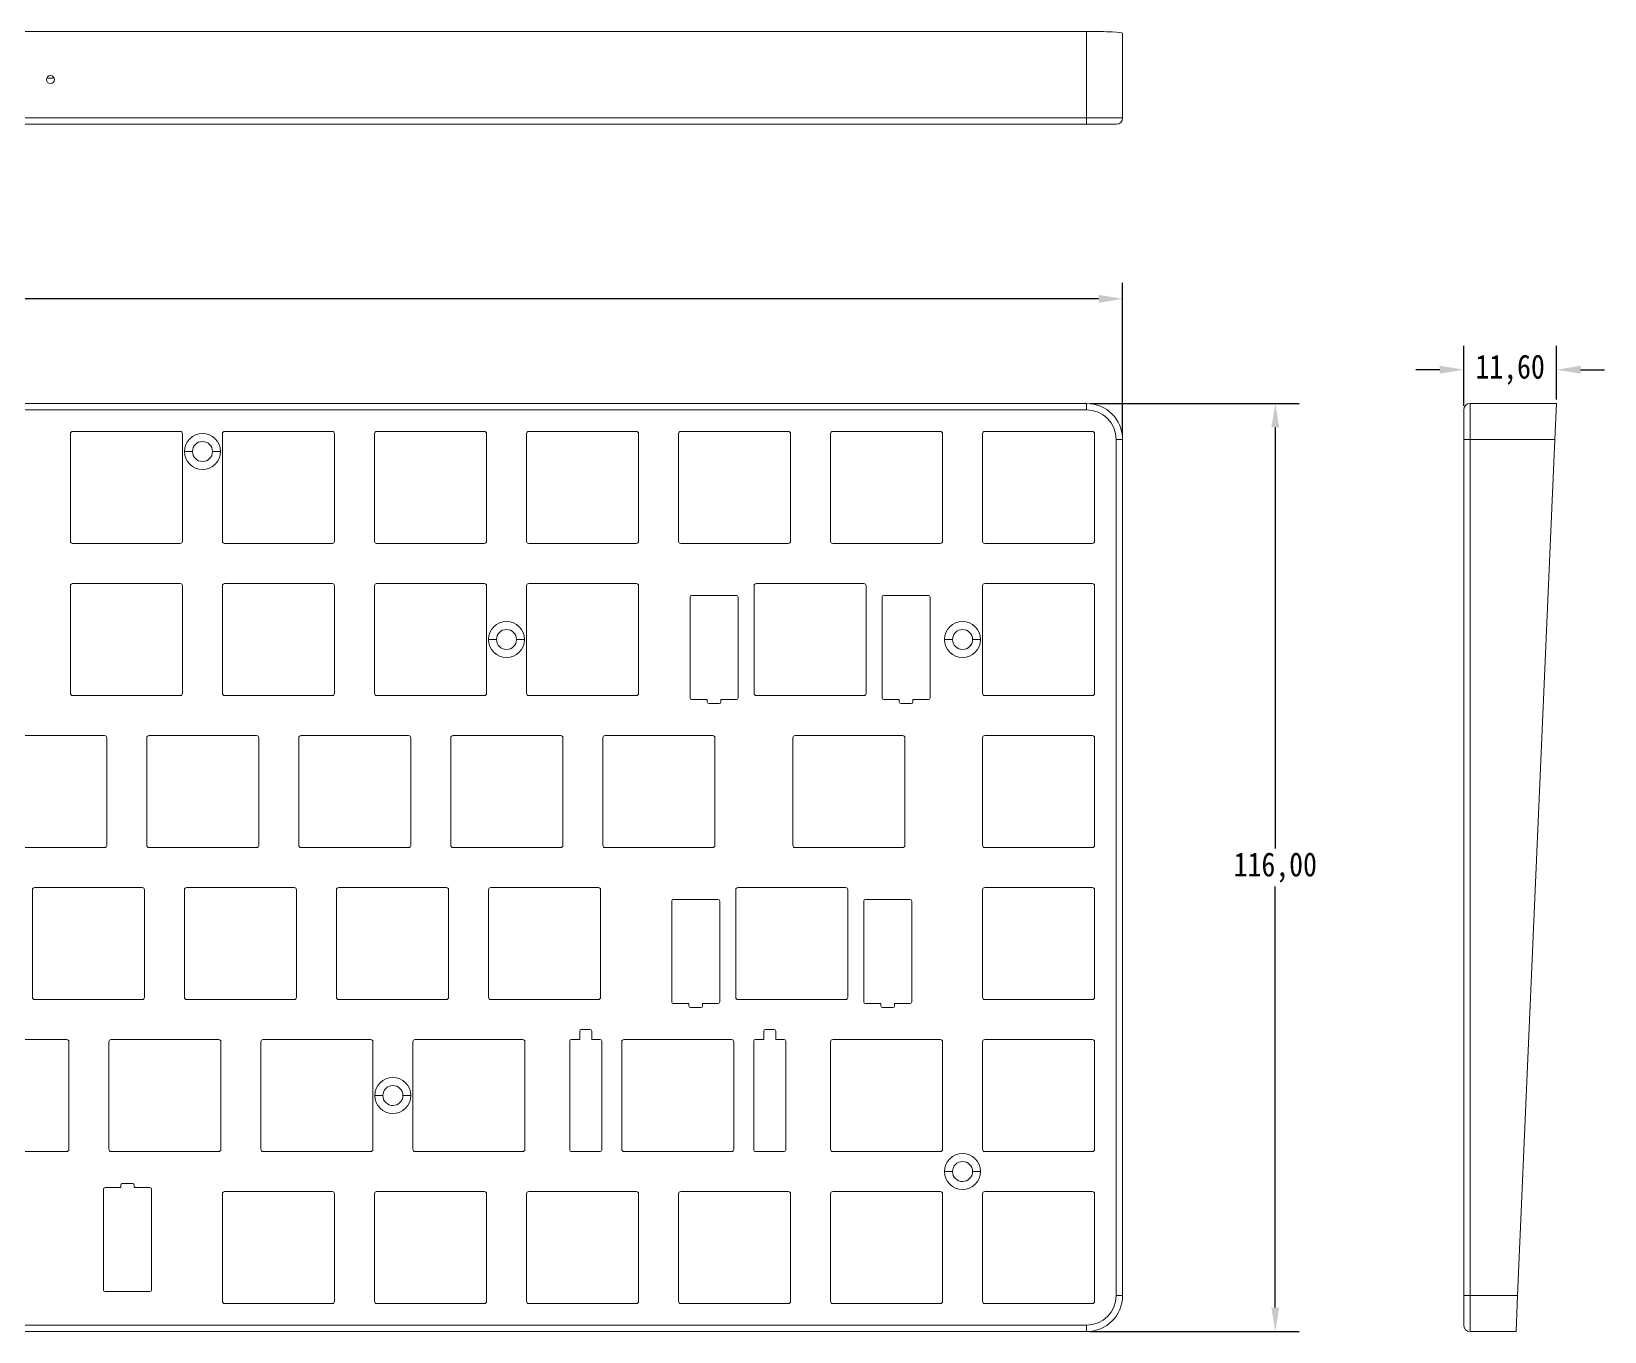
# Model space of a CAD drawing. Header units: millimetres. Extents: x 4517 to 4922, y 757 to 1111.
# Drawn here: x 4725.3 to 4921.9, y 948.9 to 1111.4 of the extents above; entities that cross this region are included whole.
import ezdxf

# ---------------------------------------------------------------- set-up
doc = ezdxf.new("R2010")
doc.units = ezdxf.units.MM
doc.header["$LTSCALE"] = 30.734
doc.header["$PDMODE"] = 3
doc.header["$PDSIZE"] = 8
doc.layers.get('0').update_dxf_attribs({"linetype": 'CONTINUOUS'})
doc.layers.get('Defpoints').update_dxf_attribs({"linetype": 'CONTINUOUS'})
doc.layers.add('1', color=7, linetype='CONTINUOUS', true_color=0xffffff)
doc.styles.get("Standard").update_dxf_attribs({"font": 'txt', "width": 0.85})
doc.dimstyles.new('副本STANDARD', dxfattribs={"dimtxt": 1, "dimasz": 3, "dimexe": 2, "dimexo": 0.5, "dimtad": 0, "dimtih": 1, "dimtoh": 1, "dimzin": 0, "dimtxsty": 'Standard', "dimcen": 2, "dimadec": 0, "dimazin": 0, "dimtp": 0.01, "dimtm": 0.01, "dimtfac": 1, "dimtofl": 0, "dimtmove": 0, "dimatfit": 3, "dimfxl": 1, "dimtolj": 1, "dimtzin": 0, "dimarcsym": 0})

# ---------------------------------------------------------------- blocks, each defined once
blk = doc.blocks.new('*D75')
at = {"color": 0, "lineweight": -2, "transparency": 16777216}
for p, q in [((4555.67, 1060.94), (4555.67, 1080.02)), ((4861.67, 1060.94), (4861.67, 1080.02)), ((4558.67, 1078.02), (4702.1, 1078.02)), ((4858.67, 1078.02), (4715.25, 1078.02))]:
    blk.add_line(p, q, dxfattribs=at)
at = {"color": 0, "transparency": 16777216}
for points in [[(4558.67, 1078.52), (4558.67, 1077.52), (4555.67, 1078.02)], [(4858.67, 1078.52), (4858.67, 1077.52), (4861.67, 1078.02)]]:
    blk.add_solid(points, dxfattribs=at)
at = {"layer": 'Defpoints', "color": 0, "transparency": 16777216}
for p in [(4861.67, 1078.02), (4555.67, 1060.44), (4861.67, 1060.44)]:
    blk.add_point(p, dxfattribs=at)
at = {"color": 0, "transparency": 16777216, "insert": (4708.67, 1078.02), "char_height": 1, "attachment_point": 5}
blk.add_mtext('\\A1;{\\H3x;306,00}', dxfattribs=at)
blk = doc.blocks.new('*D76')
at = {"color": 0, "lineweight": -2, "transparency": 16777216}
for p, q in [((4857.67, 1064.94), (4883.76, 1064.94)), ((4880.76, 1061.94), (4880.76, 1009.31)), ((4880.76, 951.94), (4880.76, 1004.56)), ((4857.67, 948.94), (4883.76, 948.94))]:
    blk.add_line(p, q, dxfattribs=at)
at = {"color": 0, "transparency": 16777216}
for points in [[(4880.26, 1061.94), (4881.26, 1061.94), (4880.76, 1064.94)], [(4880.26, 951.94), (4881.26, 951.94), (4880.76, 948.94)]]:
    blk.add_solid(points, dxfattribs=at)
at = {"layer": 'Defpoints', "color": 0, "transparency": 16777216}
for p in [(4857.17, 1064.94), (4857.17, 948.94), (4880.76, 948.94)]:
    blk.add_point(p, dxfattribs=at)
at = {"color": 0, "transparency": 16777216, "insert": (4880.76, 1006.94), "char_height": 1, "attachment_point": 5}
blk.add_mtext('\\A1;{\\H3x;116,00}', dxfattribs=at)
blk = doc.blocks.new('*D77')
at = {"color": 0, "lineweight": -2, "transparency": 16777216}
for p, q in [((4904.31, 1064.64), (4904.31, 1072.16)), ((4915.91, 1065.44), (4915.91, 1072.16)), ((4901.31, 1069.16), (4898.31, 1069.16)), ((4918.91, 1069.16), (4921.91, 1069.16))]:
    blk.add_line(p, q, dxfattribs=at)
at = {"color": 0, "transparency": 16777216}
for points in [[(4901.31, 1069.66), (4901.31, 1068.66), (4904.31, 1069.16)], [(4918.91, 1069.66), (4918.91, 1068.66), (4915.91, 1069.16)]]:
    blk.add_solid(points, dxfattribs=at)
at = {"layer": 'Defpoints', "color": 0, "transparency": 16777216}
for p in [(4915.91, 1069.16), (4904.31, 1064.14), (4915.91, 1064.94)]:
    blk.add_point(p, dxfattribs=at)
at = {"color": 0, "transparency": 16777216, "insert": (4910.11, 1069.16), "char_height": 1, "attachment_point": 5}
blk.add_mtext('\\A1;{\\H3x;11,60}', dxfattribs=at)

msp = doc.modelspace()

# ---------------------------------------------------------------- linework, layer by layer
at = {"layer": '1', "color": 7, "linetype": 'Continuous', "lineweight": 18}
for p, q in [((4560.171, 1111.44), (4857.172, 1111.44)), ((4861.672, 1111.243), (4861.672, 1100.639)), ((4727.212, 1105.618), (4728.13, 1105.618)), ((4857.172, 1099.839), (4560.172, 1099.839)), ((4857.172, 1099.839), (4860.872, 1099.839)), ((4560.172, 1064.939), (4857.172, 1064.939)), ((4904.31, 1064.139), (4904.31, 1060.439)), ((4905.11, 1064.939), (4915.911, 1064.939)), ((4915.714, 1060.439), (4915.911, 1064.939)), ((4730.172, 1061.169), (4730.172, 1047.709)), ((4743.902, 1061.439), (4730.442, 1061.439)), ((4744.172, 1047.709), (4744.172, 1061.169)), ((4749.172, 1061.169), (4749.172, 1047.709)), ((4762.902, 1061.439), (4749.442, 1061.439)), ((4763.172, 1047.709), (4763.172, 1061.169)), ((4768.172, 1061.169), (4768.172, 1047.709)), ((4781.902, 1061.439), (4768.442, 1061.439)), ((4782.172, 1047.709), (4782.172, 1061.169)), ((4787.172, 1061.169), (4787.172, 1047.709)), ((4800.902, 1061.439), (4787.442, 1061.439)), ((4801.172, 1047.709), (4801.172, 1061.169)), ((4806.172, 1061.169), (4806.172, 1047.709)), ((4819.902, 1061.439), (4806.442, 1061.439)), ((4820.172, 1047.709), (4820.172, 1061.169)), ((4825.172, 1061.169), (4825.172, 1047.709)), ((4838.902, 1061.439), (4825.442, 1061.439)), ((4839.172, 1047.709), (4839.172, 1061.169)), ((4844.172, 1061.169), (4844.172, 1047.709)), ((4857.902, 1061.439), (4844.442, 1061.439)), ((4858.172, 1047.709), (4858.172, 1061.169)), ((4861.672, 1060.439), (4861.672, 953.439)), ((4904.31, 953.439), (4904.31, 1060.439)), ((4915.714, 1060.439), (4911.042, 953.44)), ((4730.442, 1047.439), (4743.902, 1047.439)), ((4749.442, 1047.439), (4762.902, 1047.439)), ((4768.442, 1047.439), (4781.902, 1047.439)), ((4787.442, 1047.439), (4800.902, 1047.439)), ((4806.442, 1047.439), (4819.902, 1047.439)), ((4825.442, 1047.439), (4838.902, 1047.439)), ((4844.442, 1047.439), (4857.902, 1047.439)), ((4730.172, 1042.169), (4730.172, 1028.709)), ((4743.902, 1042.439), (4730.442, 1042.439)), ((4744.172, 1028.709), (4744.172, 1042.169)), ((4749.172, 1042.169), (4749.172, 1028.709)), ((4762.902, 1042.439), (4749.442, 1042.439)), ((4763.172, 1028.709), (4763.172, 1042.169)), ((4768.172, 1042.169), (4768.172, 1028.709)), ((4781.902, 1042.439), (4768.442, 1042.439)), ((4782.172, 1028.709), (4782.172, 1042.169)), ((4787.172, 1042.169), (4787.172, 1028.709)), ((4800.902, 1042.439), (4787.442, 1042.439)), ((4801.172, 1028.709), (4801.172, 1042.169)), ((4815.612, 1042.169), (4815.612, 1028.709)), ((4829.342, 1042.439), (4815.882, 1042.439)), ((4829.612, 1028.709), (4829.612, 1042.169)), ((4844.172, 1042.169), (4844.172, 1028.709)), ((4857.902, 1042.439), (4844.442, 1042.439)), ((4858.172, 1028.709), (4858.172, 1042.169)), ((4807.612, 1028.139), (4807.612, 1040.739)), ((4807.812, 1040.939), (4813.412, 1040.939)), ((4813.612, 1040.739), (4813.612, 1028.139)), ((4831.612, 1028.139), (4831.612, 1040.739)), ((4831.812, 1040.939), (4837.412, 1040.939)), ((4837.612, 1040.739), (4837.612, 1028.139)), ((4730.442, 1028.439), (4743.902, 1028.439)), ((4749.442, 1028.439), (4762.902, 1028.439)), ((4768.442, 1028.439), (4781.902, 1028.439)), ((4787.442, 1028.439), (4800.902, 1028.439)), ((4815.882, 1028.439), (4829.342, 1028.439)), ((4844.442, 1028.439), (4857.902, 1028.439)), ((4809.762, 1027.939), (4807.812, 1027.939)), ((4809.762, 1027.639), (4809.762, 1027.939)), ((4811.262, 1027.439), (4809.962, 1027.439)), ((4813.412, 1027.939), (4811.462, 1027.939)), ((4811.462, 1027.939), (4811.462, 1027.639)), ((4833.762, 1027.939), (4831.812, 1027.939)), ((4833.762, 1027.639), (4833.762, 1027.939)), ((4835.262, 1027.439), (4833.962, 1027.439)), ((4837.412, 1027.939), (4835.462, 1027.939)), ((4835.462, 1027.939), (4835.462, 1027.639)), ((4734.442, 1023.439), (4720.982, 1023.439)), ((4734.712, 1009.709), (4734.712, 1023.169)), ((4739.712, 1023.169), (4739.712, 1009.709)), ((4753.442, 1023.439), (4739.982, 1023.439)), ((4753.712, 1009.709), (4753.712, 1023.169)), ((4758.712, 1023.169), (4758.712, 1009.709)), ((4772.442, 1023.439), (4758.982, 1023.439)), ((4772.712, 1009.709), (4772.712, 1023.169)), ((4777.712, 1023.169), (4777.712, 1009.709)), ((4791.442, 1023.439), (4777.982, 1023.439)), ((4791.712, 1009.709), (4791.712, 1023.169)), ((4796.712, 1023.169), (4796.712, 1009.709)), ((4810.442, 1023.439), (4796.982, 1023.439)), ((4810.712, 1009.709), (4810.712, 1023.169)), ((4820.472, 1023.169), (4820.472, 1009.709)), ((4834.202, 1023.439), (4820.742, 1023.439)), ((4834.472, 1009.709), (4834.472, 1023.169)), ((4844.172, 1023.169), (4844.172, 1009.709)), ((4857.902, 1023.439), (4844.442, 1023.439)), ((4858.172, 1009.709), (4858.172, 1023.169)), ((4720.982, 1009.439), (4734.442, 1009.439)), ((4739.982, 1009.439), (4753.442, 1009.439)), ((4758.982, 1009.439), (4772.442, 1009.439)), ((4777.982, 1009.439), (4791.442, 1009.439)), ((4796.982, 1009.439), (4810.442, 1009.439)), ((4820.742, 1009.439), (4834.202, 1009.439)), ((4844.442, 1009.439), (4857.902, 1009.439)), ((4725.422, 990.709), (4725.422, 1004.169)), ((4725.692, 1004.439), (4739.152, 1004.439)), ((4739.422, 1004.169), (4739.422, 990.709)), ((4744.422, 990.709), (4744.422, 1004.169)), ((4744.692, 1004.439), (4758.152, 1004.439)), ((4758.422, 1004.169), (4758.422, 990.709)), ((4763.422, 990.709), (4763.422, 1004.169)), ((4763.692, 1004.439), (4777.152, 1004.439)), ((4777.422, 1004.169), (4777.422, 990.709)), ((4782.422, 990.709), (4782.422, 1004.169)), ((4782.692, 1004.439), (4796.152, 1004.439)), ((4796.422, 1004.169), (4796.422, 990.709)), ((4805.322, 990.139), (4805.322, 1002.739)), ((4805.522, 1002.939), (4811.122, 1002.939)), ((4811.322, 1002.739), (4811.322, 990.139)), ((4813.322, 990.709), (4813.322, 1004.169)), ((4813.592, 1004.439), (4827.052, 1004.439)), ((4827.322, 1004.169), (4827.322, 990.709)), ((4829.322, 990.139), (4829.322, 1002.739)), ((4829.522, 1002.939), (4835.122, 1002.939)), ((4835.322, 1002.739), (4835.322, 990.139)), ((4844.172, 990.709), (4844.172, 1004.169)), ((4844.442, 1004.439), (4857.902, 1004.439)), ((4858.172, 1004.169), (4858.172, 990.709)), ((4739.152, 990.439), (4725.692, 990.439)), ((4758.152, 990.439), (4744.692, 990.439)), ((4777.152, 990.439), (4763.692, 990.439)), ((4796.152, 990.439), (4782.692, 990.439)), ((4807.472, 989.939), (4805.522, 989.939)), ((4807.472, 989.639), (4807.472, 989.939)), ((4808.972, 989.439), (4807.672, 989.439)), ((4811.122, 989.939), (4809.172, 989.939)), ((4809.172, 989.939), (4809.172, 989.639)), ((4827.052, 990.439), (4813.592, 990.439)), ((4831.472, 989.939), (4829.522, 989.939)), ((4831.472, 989.639), (4831.472, 989.939)), ((4832.972, 989.439), (4831.672, 989.439)), ((4833.172, 989.939), (4833.172, 989.639)), ((4835.122, 989.939), (4833.172, 989.939)), ((4857.902, 990.439), (4844.442, 990.439)), ((4716.242, 985.439), (4729.702, 985.439)), ((4729.972, 985.169), (4729.972, 971.709)), ((4734.972, 971.709), (4734.972, 985.169)), ((4735.242, 985.439), (4748.702, 985.439)), ((4748.972, 985.169), (4748.972, 971.709)), ((4753.972, 971.709), (4753.972, 985.169)), ((4754.242, 985.439), (4767.702, 985.439)), ((4767.972, 985.169), (4767.972, 971.709)), ((4772.972, 971.709), (4772.972, 985.169)), ((4773.242, 985.439), (4786.702, 985.439)), ((4786.972, 985.169), (4786.972, 971.709)), ((4792.572, 971.639), (4792.572, 985.239)), ((4792.772, 985.439), (4793.822, 985.439)), ((4793.822, 985.439), (4793.822, 986.489)), ((4794.022, 986.689), (4795.122, 986.689)), ((4795.322, 986.489), (4795.322, 985.439)), ((4795.322, 985.439), (4796.372, 985.439)), ((4796.572, 985.239), (4796.572, 971.639)), ((4799.072, 971.709), (4799.072, 985.169)), ((4799.342, 985.439), (4812.802, 985.439)), ((4813.072, 985.169), (4813.072, 971.709)), ((4815.572, 971.639), (4815.572, 985.239)), ((4815.772, 985.439), (4816.822, 985.439)), ((4816.822, 985.439), (4816.822, 986.489)), ((4817.022, 986.689), (4818.122, 986.689)), ((4818.322, 986.489), (4818.322, 985.439)), ((4818.322, 985.439), (4819.372, 985.439)), ((4819.572, 985.239), (4819.572, 971.639)), ((4825.172, 971.709), (4825.172, 985.169)), ((4825.442, 985.439), (4838.902, 985.439)), ((4839.172, 985.169), (4839.172, 971.709)), ((4844.172, 971.709), (4844.172, 985.169)), ((4844.442, 985.439), (4857.902, 985.439)), ((4858.172, 985.169), (4858.172, 971.709)), ((4729.702, 971.439), (4716.242, 971.439)), ((4748.702, 971.439), (4735.242, 971.439)), ((4767.702, 971.439), (4754.242, 971.439)), ((4786.702, 971.439), (4773.242, 971.439)), ((4796.372, 971.439), (4792.772, 971.439)), ((4812.802, 971.439), (4799.342, 971.439)), ((4819.372, 971.439), (4815.772, 971.439)), ((4838.902, 971.439), (4825.442, 971.439)), ((4857.902, 971.439), (4844.442, 971.439)), ((4736.647, 967.439), (4737.947, 967.439)), ((4734.297, 954.139), (4734.297, 966.739)), ((4734.497, 966.939), (4736.447, 966.939)), ((4736.447, 966.939), (4736.447, 967.239)), ((4738.147, 967.239), (4738.147, 966.939)), ((4738.147, 966.939), (4740.097, 966.939)), ((4740.297, 966.739), (4740.297, 954.139)), ((4749.172, 952.709), (4749.172, 966.169)), ((4749.442, 966.439), (4762.902, 966.439)), ((4763.172, 966.169), (4763.172, 952.709)), ((4768.172, 952.709), (4768.172, 966.169)), ((4768.442, 966.439), (4781.902, 966.439)), ((4782.172, 966.169), (4782.172, 952.709)), ((4787.172, 952.709), (4787.172, 966.169)), ((4787.442, 966.439), (4800.902, 966.439)), ((4801.172, 966.169), (4801.172, 952.709)), ((4806.172, 952.709), (4806.172, 966.169)), ((4806.442, 966.439), (4819.902, 966.439)), ((4820.172, 966.169), (4820.172, 952.709)), ((4825.172, 952.709), (4825.172, 966.169)), ((4825.442, 966.439), (4838.902, 966.439)), ((4839.172, 966.169), (4839.172, 952.709)), ((4844.172, 952.709), (4844.172, 966.169)), ((4844.442, 966.439), (4857.902, 966.439)), ((4858.172, 966.169), (4858.172, 952.709)), ((4740.097, 953.939), (4734.497, 953.939)), ((4762.902, 952.439), (4749.442, 952.439)), ((4781.902, 952.439), (4768.442, 952.439)), ((4800.902, 952.439), (4787.442, 952.439)), ((4819.902, 952.439), (4806.442, 952.439)), ((4838.902, 952.439), (4825.442, 952.439)), ((4857.902, 952.439), (4844.442, 952.439)), ((4904.31, 953.439), (4904.31, 949.739)), ((4910.846, 948.939), (4911.042, 953.44)), ((4857.172, 948.939), (4560.172, 948.939)), ((4910.846, 948.939), (4905.11, 948.939))]:
    msp.add_line(p, q, dxfattribs=at)
at = {"layer": '1', "color": 7, "linetype": 'Continuous', "lineweight": 13}
for p, q in [((4857.172, 1100.639), (4857.172, 1111.44)), ((4560.172, 1100.639), (4857.172, 1100.639)), ((4857.172, 1099.839), (4857.172, 1100.639)), ((4857.172, 1100.639), (4861.672, 1100.639))]:
    msp.add_line(p, q, dxfattribs=at)
at = {"layer": '1', "color": 155, "linetype": 'Continuous', "lineweight": 13}
for p, q in [((4857.172, 1064.139), (4560.172, 1064.139)), ((4857.172, 1064.139), (4857.172, 1064.939)), ((4905.11, 1064.939), (4905.11, 1060.439)), ((4860.872, 953.439), (4860.872, 1060.439)), ((4861.672, 1060.439), (4860.872, 1060.439)), ((4905.11, 1060.439), (4904.31, 1060.439)), ((4905.11, 1060.439), (4905.11, 953.439)), ((4915.714, 1060.439), (4905.11, 1060.439)), ((4745.422, 1058.939), (4744.422, 1058.939)), ((4747.922, 1058.939), (4748.922, 1058.939)), ((4782.422, 1035.439), (4783.422, 1035.439)), ((4786.922, 1035.439), (4785.922, 1035.439)), ((4839.422, 1035.439), (4840.422, 1035.439)), ((4843.922, 1035.439), (4842.922, 1035.439)), ((4768.222, 978.439), (4769.222, 978.439)), ((4772.722, 978.439), (4771.722, 978.439)), ((4839.422, 968.939), (4840.422, 968.939)), ((4843.922, 968.939), (4842.922, 968.939)), ((4860.872, 953.439), (4861.672, 953.439)), ((4904.31, 953.439), (4905.11, 953.439)), ((4911.042, 953.44), (4905.11, 953.439)), ((4905.11, 953.439), (4905.11, 948.939)), ((4560.172, 949.739), (4857.172, 949.739)), ((4857.172, 948.939), (4857.172, 949.739))]:
    msp.add_line(p, q, dxfattribs=at)
at = {"layer": '1', "color": 7, "linetype": 'Continuous', "lineweight": 18}
for centre, radius, start, end in [((4727.672, 1105.419), 0.5, 0, 180), ((4727.672, 1105.419), 0.5, 180, 0), ((4730.442, 1061.169), 0.27, 90, 180), ((4743.902, 1061.169), 0.27, 0, 90), ((4746.672, 1058.939), 2.25, 90, 180), ((4746.672, 1058.939), 1.25, 90, 180), ((4746.672, 1058.939), 2.25, 0, 90), ((4746.672, 1058.939), 1.25, 359.99994, 90), ((4749.442, 1061.169), 0.27, 90, 180), ((4762.902, 1061.169), 0.27, 0, 90), ((4768.442, 1061.169), 0.27, 90, 180), ((4781.902, 1061.169), 0.27, 0, 90), ((4787.442, 1061.169), 0.27, 90, 180), ((4800.902, 1061.169), 0.27, 0, 90), ((4806.442, 1061.169), 0.27, 90, 180), ((4819.902, 1061.169), 0.27, 0, 90), ((4825.442, 1061.169), 0.27, 90, 180), ((4838.902, 1061.169), 0.27, 0, 90), ((4844.442, 1061.169), 0.27, 90, 180), ((4857.902, 1061.169), 0.27, 0, 90), ((4746.672, 1058.939), 2.25, 180, 270), ((4746.672, 1058.939), 1.25, 180, 270), ((4746.672, 1058.939), 1.25, 270, 359.99994), ((4746.672, 1058.939), 2.25, 270, 0), ((4730.442, 1047.709), 0.27, 180, 270), ((4743.902, 1047.709), 0.27, 270, 0), ((4749.442, 1047.709), 0.27, 180, 270), ((4762.902, 1047.709), 0.27, 270, 0), ((4768.442, 1047.709), 0.27, 180, 270), ((4781.902, 1047.709), 0.27, 270, 0), ((4787.442, 1047.709), 0.27, 180, 270), ((4800.902, 1047.709), 0.27, 270, 0), ((4806.442, 1047.709), 0.27, 180, 270), ((4819.902, 1047.709), 0.27, 270, 0), ((4825.442, 1047.709), 0.27, 180, 270), ((4838.902, 1047.709), 0.27, 270, 0), ((4844.442, 1047.709), 0.27, 180, 270), ((4857.902, 1047.709), 0.27, 270, 0), ((4730.442, 1042.169), 0.27, 90, 180), ((4743.902, 1042.169), 0.27, 0, 90), ((4749.442, 1042.169), 0.27, 90, 180), ((4762.902, 1042.169), 0.27, 0, 90), ((4768.442, 1042.169), 0.27, 90, 180), ((4781.902, 1042.169), 0.27, 0, 90), ((4787.442, 1042.169), 0.27, 90, 180), ((4800.902, 1042.169), 0.27, 0, 90), ((4815.882, 1042.169), 0.27, 90, 180), ((4829.342, 1042.169), 0.27, 0, 90), ((4844.442, 1042.169), 0.27, 90, 180), ((4857.902, 1042.169), 0.27, 0, 90), ((4807.812, 1040.739), 0.2, 90, 180), ((4813.412, 1040.739), 0.2, 0, 90), ((4831.812, 1040.739), 0.2, 90, 180), ((4837.412, 1040.739), 0.2, 0, 90), ((4784.672, 1035.439), 2.25, 90, 180), ((4784.672, 1035.439), 1.25, 90, 179.99994), ((4784.672, 1035.439), 2.25, 0, 90), ((4784.672, 1035.439), 1.25, 0, 90), ((4841.672, 1035.439), 2.25, 90, 180), ((4841.672, 1035.439), 1.25, 90, 179.99994), ((4841.672, 1035.439), 2.25, 0, 90), ((4841.672, 1035.439), 1.25, 0, 90), ((4784.672, 1035.439), 2.25, 180, 270), ((4784.672, 1035.439), 1.25, 179.99994, 270), ((4784.672, 1035.439), 2.25, 270, 0), ((4784.672, 1035.439), 1.25, 270, 0), ((4841.672, 1035.439), 2.25, 180, 270), ((4841.672, 1035.439), 1.25, 179.99994, 270), ((4841.672, 1035.439), 2.25, 270, 0), ((4841.672, 1035.439), 1.25, 270, 0), ((4730.442, 1028.709), 0.27, 180, 270), ((4743.902, 1028.709), 0.27, 270, 0), ((4749.442, 1028.709), 0.27, 180, 270), ((4762.902, 1028.709), 0.27, 270, 0), ((4768.442, 1028.709), 0.27, 180, 270), ((4781.902, 1028.709), 0.27, 270, 0), ((4787.442, 1028.709), 0.27, 180, 270), ((4800.902, 1028.709), 0.27, 270, 0), ((4815.882, 1028.709), 0.27, 180, 270), ((4829.342, 1028.709), 0.27, 270, 0), ((4844.442, 1028.709), 0.27, 180, 270), ((4857.902, 1028.709), 0.27, 270, 0), ((4807.812, 1028.139), 0.2, 180, 270), ((4809.962, 1027.639), 0.2, 180, 270), ((4811.262, 1027.639), 0.2, 270, 0), ((4813.412, 1028.139), 0.2, 270, 0), ((4831.812, 1028.139), 0.2, 180, 270), ((4833.962, 1027.639), 0.2, 180, 270), ((4835.262, 1027.639), 0.2, 270, 0), ((4837.412, 1028.139), 0.2, 270, 0), ((4734.442, 1023.169), 0.27, 360, 90), ((4739.982, 1023.169), 0.27, 90, 180), ((4753.442, 1023.169), 0.27, 360, 90), ((4758.982, 1023.169), 0.27, 90, 180), ((4772.442, 1023.169), 0.27, 360, 90), ((4777.982, 1023.169), 0.27, 90, 180), ((4791.442, 1023.169), 0.27, 360, 90), ((4796.982, 1023.169), 0.27, 90, 180), ((4810.442, 1023.169), 0.27, 360, 90), ((4820.742, 1023.169), 0.27, 90, 180), ((4834.202, 1023.169), 0.27, 0, 90), ((4844.442, 1023.169), 0.27, 90, 180), ((4857.902, 1023.169), 0.27, 0, 90), ((4734.442, 1009.709), 0.27, 270, 0), ((4739.982, 1009.709), 0.27, 180, 270), ((4753.442, 1009.709), 0.27, 270, 0), ((4758.982, 1009.709), 0.27, 180, 270), ((4772.442, 1009.709), 0.27, 270, 0), ((4777.982, 1009.709), 0.27, 180, 270), ((4791.442, 1009.709), 0.27, 270, 0), ((4796.982, 1009.709), 0.27, 180, 270), ((4810.442, 1009.709), 0.27, 270, 0), ((4820.742, 1009.709), 0.27, 180, 270), ((4834.202, 1009.709), 0.27, 270, 0), ((4844.442, 1009.709), 0.27, 180, 270), ((4857.902, 1009.709), 0.27, 270, 0), ((4725.692, 1004.169), 0.27, 90, 180), ((4739.152, 1004.169), 0.27, 0, 90), ((4744.692, 1004.169), 0.27, 90, 180), ((4758.152, 1004.169), 0.27, 0, 90), ((4763.692, 1004.169), 0.27, 90, 180), ((4777.152, 1004.169), 0.27, 0, 90), ((4782.692, 1004.169), 0.27, 90, 180), ((4796.152, 1004.169), 0.27, 0, 90), ((4805.522, 1002.739), 0.2, 90, 180), ((4811.122, 1002.739), 0.2, 0, 90), ((4813.592, 1004.169), 0.27, 90, 180), ((4827.052, 1004.169), 0.27, 0, 90), ((4829.522, 1002.739), 0.2, 90, 180), ((4835.122, 1002.739), 0.2, 0, 90), ((4844.442, 1004.169), 0.27, 90, 180), ((4857.902, 1004.169), 0.27, 0, 90), ((4725.692, 990.709), 0.27, 180, 270), ((4739.152, 990.709), 0.27, 270, 0), ((4744.692, 990.709), 0.27, 180, 270), ((4758.152, 990.709), 0.27, 270, 0), ((4763.692, 990.709), 0.27, 180, 270), ((4777.152, 990.709), 0.27, 270, 0), ((4782.692, 990.709), 0.27, 180, 270), ((4796.152, 990.709), 0.27, 270, 0), ((4805.522, 990.139), 0.2, 180, 270), ((4807.672, 989.639), 0.2, 180, 270), ((4808.972, 989.639), 0.2, 270, 0), ((4811.122, 990.139), 0.2, 270, 0), ((4813.592, 990.709), 0.27, 180, 270), ((4827.052, 990.709), 0.27, 270, 0), ((4829.522, 990.139), 0.2, 180, 270), ((4831.672, 989.639), 0.2, 180, 270), ((4832.972, 989.639), 0.2, 270, 0), ((4835.122, 990.139), 0.2, 270, 0), ((4844.442, 990.709), 0.27, 180, 270), ((4857.902, 990.709), 0.27, 270, 0), ((4729.702, 985.169), 0.27, 0, 90), ((4735.242, 985.169), 0.27, 90, 180), ((4748.702, 985.169), 0.27, 0, 90), ((4754.242, 985.169), 0.27, 90, 180), ((4767.702, 985.169), 0.27, 0, 90), ((4773.242, 985.169), 0.27, 90, 180), ((4786.702, 985.169), 0.27, 0, 90), ((4792.772, 985.239), 0.2, 90, 180), ((4794.022, 986.489), 0.2, 90, 180), ((4795.122, 986.489), 0.2, 0, 90), ((4796.372, 985.239), 0.2, 0, 90), ((4799.342, 985.169), 0.27, 90, 180), ((4812.802, 985.169), 0.27, 0, 90), ((4815.772, 985.239), 0.2, 90, 180), ((4817.022, 986.489), 0.2, 90, 180), ((4818.122, 986.489), 0.2, 0, 90), ((4819.372, 985.239), 0.2, 0, 90), ((4825.442, 985.169), 0.27, 90, 180), ((4838.902, 985.169), 0.27, 0, 90), ((4844.442, 985.169), 0.27, 90, 180), ((4857.902, 985.169), 0.27, 0, 90), ((4770.472, 978.439), 2.25, 90, 180), ((4770.472, 978.439), 1.25, 90, 179.99994), ((4770.472, 978.439), 2.25, 0, 90), ((4770.472, 978.439), 1.25, 0, 90), ((4770.472, 978.439), 2.25, 180, 270), ((4770.472, 978.439), 1.25, 179.99994, 270), ((4770.472, 978.439), 2.25, 270, 0), ((4770.472, 978.439), 1.25, 270, 0), ((4729.702, 971.709), 0.27, 270, 0), ((4735.242, 971.709), 0.27, 180, 270), ((4748.702, 971.709), 0.27, 270, 0), ((4754.242, 971.709), 0.27, 180, 270), ((4767.702, 971.709), 0.27, 270, 0), ((4773.242, 971.709), 0.27, 180, 270), ((4786.702, 971.709), 0.27, 270, 0), ((4792.772, 971.639), 0.2, 180, 270), ((4796.372, 971.639), 0.2, 270, 0), ((4799.342, 971.709), 0.27, 180, 270), ((4812.802, 971.709), 0.27, 270, 0), ((4815.772, 971.639), 0.2, 180, 270), ((4819.372, 971.639), 0.2, 270, 0), ((4825.442, 971.709), 0.27, 180, 270), ((4838.902, 971.709), 0.27, 270, 0), ((4844.442, 971.709), 0.27, 180, 270), ((4857.902, 971.709), 0.27, 270, 0), ((4841.672, 968.939), 2.25, 90, 180), ((4841.672, 968.939), 1.25, 90, 179.99994), ((4841.672, 968.939), 2.25, 0, 90), ((4841.672, 968.939), 1.25, 0, 90), ((4736.647, 967.239), 0.2, 90, 180), ((4737.947, 967.239), 0.2, 0, 90), ((4841.672, 968.939), 2.25, 180, 270), ((4841.672, 968.939), 1.25, 179.99994, 270), ((4841.672, 968.939), 2.25, 270, 0), ((4841.672, 968.939), 1.25, 270, 0), ((4734.497, 966.739), 0.2, 90, 180), ((4740.097, 966.739), 0.2, 0, 90), ((4749.442, 966.169), 0.27, 90, 180), ((4762.902, 966.169), 0.27, 0, 90), ((4768.442, 966.169), 0.27, 90, 180), ((4781.902, 966.169), 0.27, 0, 90), ((4787.442, 966.169), 0.27, 90, 180), ((4800.902, 966.169), 0.27, 0, 90), ((4806.442, 966.169), 0.27, 90, 180), ((4819.902, 966.169), 0.27, 0, 90), ((4825.442, 966.169), 0.27, 90, 180), ((4838.902, 966.169), 0.27, 0, 90), ((4844.442, 966.169), 0.27, 90, 180), ((4857.902, 966.169), 0.27, 0, 90), ((4734.497, 954.139), 0.2, 180, 270), ((4740.097, 954.139), 0.2, 270, 0), ((4749.442, 952.709), 0.27, 180, 270), ((4762.902, 952.709), 0.27, 270, 0), ((4768.442, 952.709), 0.27, 180, 270), ((4781.902, 952.709), 0.27, 270, 0), ((4787.442, 952.709), 0.27, 180, 270), ((4800.902, 952.709), 0.27, 270, 0), ((4806.442, 952.709), 0.27, 180, 270), ((4819.902, 952.709), 0.27, 270, 0), ((4825.442, 952.709), 0.27, 180, 270), ((4838.902, 952.709), 0.27, 270, 0), ((4844.442, 952.709), 0.27, 180, 270), ((4857.902, 952.709), 0.27, 270, 0)]:
    msp.add_arc(centre, radius, start, end, dxfattribs=at)
at = {"layer": '1', "color": 7, "linetype": 'Continuous', "lineweight": 18, "extrusion": (0, 0, -1)}
for centre, radius, start, end in [((-4860.872, 1100.639), 0.8, 180, 270), ((-4857.172, 1060.439), 4.5, 90, 180), ((-4905.11, 1064.139), 0.8, 0, 90), ((-4857.172, 953.439), 4.5, 180, 270), ((-4905.11, 949.739), 0.8, 270, 0)]:
    msp.add_arc(centre, radius, start, end, dxfattribs=at)
at = {"layer": '1', "color": 155, "linetype": 'Continuous', "lineweight": 13, "extrusion": (0, 0, -1)}
for centre, start, end in [((-4857.172, 1060.439), 90, 180), ((-4857.172, 953.439), 180, 270)]:
    msp.add_arc(centre, 3.7, start, end, dxfattribs=at)
at = {"layer": '1', "color": 7, "linetype": 'Continuous', "lineweight": 18, "extrusion": (0, 0, -1)}
msp.add_ellipse((4857.172, 1111.243), major_axis=(4.5, 0), ratio=0.0436609, start_param=4.7125443, end_param=6.2833651, dxfattribs=at)

# ---------------------------------------------------------------- dimensions: what is measured, and where the dimension line sits
at = {"color": 3}
dim = msp.add_linear_dim(base=(4861.672, 1078.022), p1=(4555.672, 1060.439), p2=(4861.672, 1060.439), text='{\\H3x;<>}', dimstyle='副本STANDARD', dxfattribs=at)
dim.commit()
dim.dimension.update_dxf_attribs({"geometry": '*D75', "text_midpoint": (4708.672, 1078.022)})
dim = msp.add_linear_dim(base=(4915.911, 1069.157), p1=(4904.31, 1064.139), p2=(4915.911, 1064.939), text='{\\H3x;<>}', dimstyle='副本STANDARD', override={"dimexe": 3}, dxfattribs=at)
dim.commit()
dim.dimension.update_dxf_attribs({"geometry": '*D77', "text_midpoint": (4910.11, 1069.157)})
dim = msp.add_linear_dim(base=(4880.764, 948.939), p1=(4857.172, 1064.939), p2=(4857.172, 948.939), angle=90, text='{\\H3x;<>}', dimstyle='副本STANDARD', override={"dimexe": 3}, dxfattribs=at)
dim.commit()
dim.dimension.update_dxf_attribs({"geometry": '*D76', "text_midpoint": (4880.764, 1006.939)})

doc.saveas('drawing.dxf')
